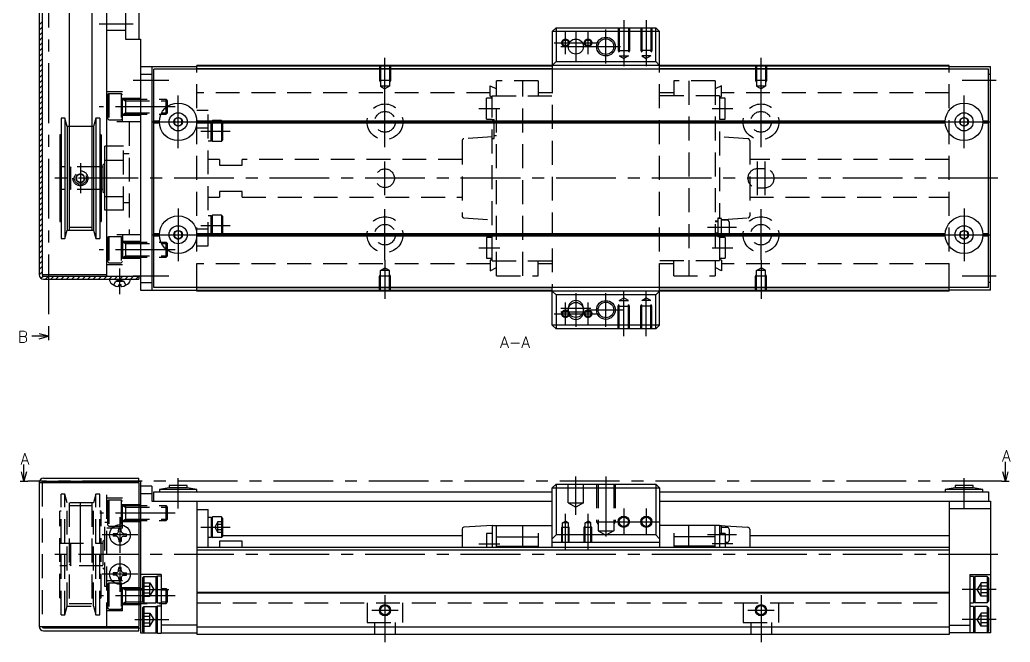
# Model space of a CAD drawing. Extents: x -2 to 451, y -8 to 279.
# Drawn here: x 187.6 to 451, y 8 to 173.4 of the extents above; entities that cross this region are included whole.
import ezdxf

# ---------------------------------------------------------------- set-up
doc = ezdxf.new("R2010")
doc.units = 0
doc.header["$LTSCALE"] = 0.5
doc.linetypes.add('CENTER', pattern=[50.8, 31.75, -6.35, 6.35, -6.35])
doc.linetypes.add('DASHED', pattern=[19.05, 12.7, -6.35])
for name, color, linetype in [('MSM_CENTER', 1, 'CENTER'), ('MSM_CONTINUOUS', 7, 'CONTINUOUS'), ('MSM_DASHED', 4, 'DASHED'), ('MSM_NARROW', 5, 'CONTINUOUS'), ('MSM_PART_NUMBER', 7, 'CONTINUOUS')]:
    doc.layers.add(name, color=color, linetype=linetype)
doc.styles.get("Standard").update_dxf_attribs({"font": 'txt.shx', "height": 3, "bigfont": 'bigfont.shx'})

msp = doc.modelspace()

# ---------------------------------------------------------------- linework, layer by layer
at = {"layer": 'MSM_CENTER'}
for p, q in [((195.26, 238.06), (195.26, 90.3)), ((217.76, 172.3), (208.76, 172.3)), ((348.26, 173.3), (348.26, 161.09)), ((354.26, 173.3), (354.26, 161.09)), ((332.76, 164.3), (332.76, 170.3)), ((335.51, 170.3), (335.51, 162.3)), ((338.76, 164.3), (338.76, 170.3)), ((343.51, 161.8), (343.51, 170.8)), ((329.76, 167.3), (341.76, 167.3)), ((331.51, 166.3), (348.01, 166.3)), ((284.76, 153.09), (284.76, 163.3)), ((384.76, 153.09), (384.76, 163.3)), ((227.26, 157.3), (217.76, 157.3)), ((447.26, 157.3), (438.26, 157.3)), ((229.76, 139.3), (229.76, 153.3)), ((284.76, 139.55), (284.76, 153.05)), ((384.76, 139.55), (384.76, 153.05)), ((438.76, 139.3), (438.76, 153.3)), ((228.96, 150.3), (208.76, 150.3)), ((309.76, 149.8), (315.26, 149.8)), ((371.76, 149.8), (377.26, 149.8)), ((222.76, 146.3), (236.76, 146.3)), ((278.01, 146.3), (291.51, 146.3)), ((378.01, 146.3), (391.51, 146.3)), ((431.76, 146.3), (445.76, 146.3)), ((235.76, 143.86), (243.56, 143.86)), ((203.76, 135.3), (203.76, 127.3)), ((284.76, 126.8), (284.76, 135.8)), ((383.76, 135.8), (383.76, 126.8)), ((385.76, 135.8), (385.76, 126.8)), ((447.76, 131.3), (196.26, 131.3)), ((229.76, 123.3), (229.76, 109.3)), ((284.76, 109.55), (284.76, 123.05)), ((384.76, 109.55), (384.76, 123.05)), ((438.76, 123.3), (438.76, 109.3)), ((235.76, 118.74), (243.56, 118.74)), ((222.76, 116.3), (236.76, 116.3)), ((278.01, 116.3), (291.51, 116.3)), ((378.26, 118.2), (370.56, 118.2)), ((378.01, 116.3), (391.51, 116.3)), ((431.76, 116.3), (445.76, 116.3)), ((228.96, 112.3), (208.76, 112.3)), ((309.76, 112.8), (315.26, 112.8)), ((371.76, 112.8), (377.26, 112.8)), ((284.76, 109.51), (284.76, 99.3)), ((384.76, 109.51), (384.76, 99.3)), ((214.26, 100.54), (214.26, 107.3)), ((227.26, 105.3), (217.76, 105.3)), ((447.26, 105.3), (438.26, 105.3)), ((335.51, 100.8), (335.51, 91.8)), ((343.51, 91.8), (343.51, 100.8)), ((348.26, 89.3), (348.26, 101.51)), ((354.26, 89.3), (354.26, 101.51)), ((332.76, 92.3), (332.76, 98.3)), ((338.76, 92.3), (338.76, 98.3)), ((329.76, 95.3), (341.76, 95.3)), ((331.51, 96.8), (339.51, 96.8)), ((331.51, 95.8), (339.51, 95.8)), ((339.01, 96.3), (348.01, 96.3)), ((448.76, 50.8), (189.76, 50.8)), ((229.76, 43.5), (229.76, 51.6)), ((335.51, 41.85), (335.51, 52)), ((343.51, 52), (343.51, 34.41)), ((438.76, 43.5), (438.76, 51.6)), ((203.76, 29.3), (203.76, 47.05)), ((228.96, 42.3), (208.96, 42.3)), ((332.76, 32.5), (332.76, 42.15)), ((338.76, 32.5), (338.76, 42.15)), ((348.26, 43.5), (348.26, 36.5)), ((354.26, 43.5), (354.26, 36.5)), ((214.26, 41.25), (214.26, 31.75)), ((344.76, 40), (357.76, 40)), ((235.76, 38.55), (243.56, 38.55)), ((219.01, 36.5), (209.51, 36.5)), ((378.26, 36.5), (370.56, 36.5)), ((309.76, 34.1), (315.26, 34.1)), ((377.26, 34.1), (371.76, 34.1)), ((447.76, 31.3), (196.26, 31.3)), ((214.26, 30.85), (214.26, 21.35)), ((219.01, 26.1), (209.51, 26.1)), ((218.26, 22), (227.26, 22)), ((447.26, 22), (438.26, 22)), ((228.96, 20.3), (208.96, 20.3)), ((284.76, 20.5), (284.76, 8)), ((384.76, 20.5), (384.76, 8)), ((281.26, 16.5), (288.26, 16.5)), ((381.26, 16.5), (388.26, 16.5)), ((218.26, 14), (227.26, 14)), ((447.26, 14), (438.26, 14))]:
    msp.add_line(p, q, dxfattribs=at)
at = {"layer": 'MSM_CONTINUOUS'}
for p, q in [((192.76, 231.9), (192.76, 105.7)), ((193.56, 231.9), (193.56, 105.7)), ((210.76, 105.3), (210.76, 232.3)), ((215.76, 227.3), (215.76, 168.3)), ((200.76, 216.05), (200.76, 117.55)), ((206.76, 216.05), (206.76, 117.55)), ((219.26, 181.8), (219.26, 168.3)), ((330.26, 171.3), (329.26, 170.3)), ((330.26, 171.3), (356.76, 171.3)), ((330.26, 171.3), (330.26, 162.3)), ((357.76, 170.3), (356.76, 171.3)), ((356.76, 162.3), (356.76, 171.3)), ((357.76, 170.3), (329.26, 170.3)), ((329.26, 170.3), (329.26, 160.3)), ((357.76, 160.3), (357.76, 170.3)), ((215.76, 168.3), (219.76, 168.3)), ((219.76, 168.3), (219.76, 101.6)), ((219.76, 161), (234.76, 161)), ((222.76, 161), (222.76, 101.6)), ((434.76, 161.3), (234.76, 161.3)), ((234.76, 160.3), (234.76, 161.3)), ((329.26, 161.1), (234.76, 161.1)), ((330.26, 162.3), (329.26, 161.3)), ((330.26, 162.3), (356.76, 162.3)), ((357.76, 161.3), (356.76, 162.3)), ((434.76, 161.1), (357.76, 161.1)), ((434.76, 160.3), (434.76, 161.3)), ((434.76, 161), (445.76, 161)), ((445.76, 101.6), (445.76, 161)), ((219.76, 159), (222.76, 159)), ((445.26, 160.3), (223.26, 160.3)), ((223.26, 102.3), (223.26, 160.3)), ((329.26, 160.4), (234.76, 160.4)), ((434.76, 160.4), (357.76, 160.4)), ((445.26, 102.3), (445.26, 160.3)), ((445.26, 159), (445.76, 159)), ((198.62, 147.3), (198.62, 115.3)), ((199.66, 147.3), (198.62, 147.3)), ((199.66, 147.3), (199.66, 115.3)), ((200.26, 145.05), (199.66, 147.3)), ((200.26, 145.05), (200.26, 117.55)), ((200.76, 145.05), (200.26, 145.05)), ((207.26, 145.05), (206.76, 145.05)), ((207.86, 147.3), (207.26, 145.05)), ((207.26, 145.05), (207.26, 117.55)), ((207.86, 147.3), (207.86, 115.3)), ((208.9, 147.3), (207.86, 147.3)), ((208.9, 147.3), (208.9, 115.3)), ((223.26, 146.6), (224.77, 146.6)), ((223.26, 146.3), (224.76, 146.3)), ((223.26, 146), (224.77, 146)), ((229.76, 147.45), (228.76, 146.88)), ((228.76, 146.88), (228.76, 145.72)), ((228.76, 145.72), (229.76, 145.15)), ((230.76, 146.88), (229.76, 147.45)), ((229.76, 145.15), (230.76, 145.72)), ((230.76, 145.72), (230.76, 146.88)), ((234.75, 146.6), (433.77, 146.6)), ((234.75, 146), (433.77, 146)), ((234.76, 146.3), (433.76, 146.3)), ((438.76, 147.45), (437.76, 146.88)), ((437.76, 146.88), (437.76, 145.72)), ((437.76, 145.72), (438.76, 145.15)), ((439.76, 146.88), (438.76, 147.45)), ((438.76, 145.15), (439.76, 145.72)), ((439.76, 145.72), (439.76, 146.88)), ((443.75, 146.6), (445.26, 146.6)), ((443.75, 146), (445.26, 146)), ((443.76, 146.3), (445.26, 146.3)), ((198.26, 142.8), (198.26, 119.8)), ((198.62, 142.8), (198.26, 142.8)), ((209.26, 142.8), (208.9, 142.8)), ((209.26, 142.8), (209.26, 119.8)), ((210.26, 122.8), (210.26, 139.8)), ((210.76, 139.8), (210.26, 139.8)), ((210.26, 135.3), (209.76, 134.8)), ((209.76, 134.8), (209.76, 127.8)), ((210.26, 136.12), (210.76, 136.12)), ((209.26, 134.3), (209.76, 134.3)), ((209.76, 128.3), (209.26, 128.3)), ((209.76, 127.8), (210.26, 127.3)), ((210.26, 126.48), (210.76, 126.48)), ((210.76, 122.8), (210.26, 122.8)), ((198.26, 119.8), (198.62, 119.8)), ((208.9, 119.8), (209.26, 119.8)), ((199.66, 115.3), (200.26, 117.55)), ((200.26, 117.55), (207.26, 117.55)), ((207.26, 117.55), (207.86, 115.3)), ((223.26, 116.6), (224.77, 116.6)), ((223.26, 116.3), (224.76, 116.3)), ((223.26, 116), (224.77, 116)), ((229.76, 117.45), (228.76, 116.88)), ((228.76, 116.88), (228.76, 115.72)), ((230.76, 116.88), (229.76, 117.45)), ((230.76, 115.72), (230.76, 116.88)), ((234.75, 116.6), (433.77, 116.6)), ((234.75, 116), (433.77, 116)), ((234.76, 116.3), (433.76, 116.3)), ((438.76, 117.45), (437.76, 116.88)), ((437.76, 116.88), (437.76, 115.72)), ((439.76, 116.88), (438.76, 117.45)), ((439.76, 115.72), (439.76, 116.88)), ((443.75, 116.6), (445.26, 116.6)), ((443.75, 116), (445.26, 116)), ((443.76, 116.3), (445.26, 116.3)), ((198.62, 115.3), (199.66, 115.3)), ((207.86, 115.3), (208.9, 115.3)), ((228.76, 115.72), (229.76, 115.15)), ((229.76, 115.15), (230.76, 115.72)), ((437.76, 115.72), (438.76, 115.15)), ((438.76, 115.15), (439.76, 115.72)), ((193.56, 105.7), (210.76, 105.7)), ((193.96, 105.3), (219.76, 105.3)), ((193.96, 104.5), (219.26, 104.5)), ((211.55, 104.1), (211.51, 104.5)), ((213.93, 102.62), (213.95, 103)), ((214.58, 103), (213.95, 103)), ((214.59, 102.62), (214.58, 103)), ((216.98, 104.1), (217.01, 104.5)), ((219.26, 105.3), (219.26, 104.5)), ((219.76, 103.6), (222.76, 103.6)), ((445.76, 103.6), (445.26, 103.6)), ((219.76, 101.6), (234.76, 101.6)), ((445.26, 102.3), (223.26, 102.3)), ((234.76, 101.3), (234.76, 102.3)), ((329.26, 102.2), (234.76, 102.2)), ((329.26, 101.5), (234.76, 101.5)), ((434.76, 101.3), (234.76, 101.3)), ((329.26, 92.3), (329.26, 102.3)), ((329.26, 101.3), (330.26, 100.3)), ((356.76, 100.3), (330.26, 100.3)), ((330.26, 100.3), (330.26, 91.3)), ((356.76, 100.3), (357.76, 101.3)), ((356.76, 91.3), (356.76, 100.3)), ((357.76, 92.3), (357.76, 102.3)), ((434.76, 102.2), (357.76, 102.2)), ((434.76, 101.5), (357.76, 101.5)), ((434.76, 101.3), (434.76, 102.3)), ((445.76, 101.6), (434.76, 101.6)), ((333.51, 96.8), (333.51, 95.8)), ((337.51, 95.8), (337.51, 96.8)), ((329.26, 92.3), (330.26, 91.3)), ((357.76, 92.3), (329.26, 92.3)), ((356.76, 91.3), (357.76, 92.3)), ((195.26, 90.3), (195.26, 88.3)), ((356.76, 91.3), (330.26, 91.3)), ((449.76, 50.8), (449.76, 55.95)), ((188.76, 50.8), (188.09, 53.3)), ((188.76, 50.8), (188.76, 55.24)), ((189.43, 53.3), (188.76, 50.8)), ((449.76, 50.8), (449.09, 53.3)), ((450.43, 53.3), (449.76, 50.8)), ((187.76, 50.8), (189.76, 50.8)), ((192.76, 50.4), (219.26, 50.4)), ((192.76, 50.4), (192.76, 12.2)), ((193.96, 51.6), (219.26, 51.6)), ((193.96, 50.8), (219.76, 50.8)), ((210.76, 50.4), (210.76, 50.8)), ((219.26, 50.8), (219.26, 51.6)), ((219.26, 50.4), (219.26, 12.2)), ((219.76, 50.8), (219.76, 10.5)), ((448.76, 50.8), (450.76, 50.8)), ((222.76, 49.5), (219.76, 49.5)), ((219.76, 47.5), (222.76, 47.5)), ((222.76, 49.5), (222.76, 45.5)), ((223.26, 45.5), (223.26, 48)), ((223.26, 48), (329.26, 48)), ((227.36, 49), (224.76, 48.6)), ((234.76, 48.6), (224.76, 48.6)), ((224.76, 48.6), (224.76, 48)), ((232.16, 49.6), (227.36, 49.6)), ((227.36, 49.6), (227.36, 49)), ((232.16, 49), (227.36, 49)), ((232.16, 49), (232.16, 49.6)), ((234.76, 48.6), (232.16, 49)), ((234.76, 48), (234.76, 48.6)), ((330.26, 50), (329.26, 49)), ((329.26, 33.2), (329.26, 49)), ((329.26, 49), (357.76, 49)), ((330.26, 50), (356.76, 50)), ((330.26, 50), (330.26, 36.5)), ((357.76, 49), (356.76, 50)), ((356.76, 50), (356.76, 36.5)), ((357.76, 49), (357.76, 33.2)), ((357.76, 48), (445.26, 48)), ((436.36, 49), (433.76, 48.6)), ((443.76, 48.6), (433.76, 48.6)), ((433.76, 48.6), (433.76, 48)), ((441.16, 49.6), (436.36, 49.6)), ((436.36, 49.6), (436.36, 49)), ((441.16, 49), (436.36, 49)), ((441.16, 49), (441.16, 49.6)), ((443.76, 48.6), (441.16, 49)), ((443.76, 48), (443.76, 48.6)), ((445.26, 48), (445.26, 45.5)), ((222.76, 45.5), (329.26, 45.5)), ((234.76, 45.5), (234.76, 10)), ((357.76, 45.5), (445.76, 45.5)), ((434.76, 45.5), (434.76, 10)), ((445.76, 45.5), (445.76, 10.5)), ((234.76, 43.3), (237.76, 43.3)), ((237.76, 33.2), (237.76, 43.3)), ((434.76, 43.5), (445.76, 43.5)), ((238.56, 41.15), (237.76, 41.15)), ((238.56, 41), (238.86, 41.3)), ((238.56, 41.15), (238.56, 35.95)), ((238.86, 35.8), (238.86, 41.3)), ((241.26, 41.3), (238.86, 41.3)), ((241.26, 41.3), (241.26, 35.8)), ((241.56, 41), (241.26, 41.3)), ((241.56, 41), (241.56, 36.1)), ((213.34, 36.83), (213.74, 37.02)), ((213.93, 37.42), (213.74, 37.02)), ((213.93, 37.42), (213.95, 38.27)), ((214.59, 37.42), (214.58, 38.27)), ((214.59, 37.42), (214.78, 37.02)), ((215.19, 36.83), (214.78, 37.02)), ((305.26, 38.03), (305.26, 33.2)), ((313.26, 39), (305.73, 38.53)), ((313.26, 39), (313.26, 33.2)), ((313.26, 39), (329.26, 39)), ((314.46, 33.2), (314.46, 39)), ((321.46, 33.2), (321.46, 39)), ((325.46, 37), (325.46, 33.2)), ((373.76, 39), (357.76, 39)), ((361.56, 37), (361.56, 33.2)), ((365.56, 33.2), (365.56, 39)), ((372.56, 33.2), (372.56, 39)), ((373.76, 39), (373.76, 33.2)), ((373.76, 39), (381.29, 38.53)), ((374.26, 38.9), (373.76, 38.9)), ((374.26, 36.85), (374.26, 38.9)), ((375.76, 38.5), (374.26, 38.5)), ((376.26, 38), (376.26, 35)), ((381.76, 38.03), (381.76, 33.2)), ((213.34, 36.83), (212.49, 36.82)), ((213.34, 36.17), (212.49, 36.18)), ((213.34, 36.17), (213.74, 35.98)), ((213.93, 35.58), (213.74, 35.98)), ((213.93, 35.58), (213.95, 34.73)), ((214.59, 35.58), (214.58, 34.73)), ((214.59, 35.58), (214.78, 35.98)), ((215.19, 36.17), (214.78, 35.98)), ((215.19, 36.83), (216.03, 36.82)), ((215.19, 36.17), (216.03, 36.18)), ((237.76, 35.95), (238.56, 35.95)), ((238.56, 36.1), (238.86, 35.8)), ((241.26, 35.8), (238.86, 35.8)), ((246.76, 34.87), (240.76, 34.87)), ((240.76, 34.87), (240.76, 33.2)), ((241.26, 35.8), (241.56, 36.1)), ((305.26, 36.3), (241.56, 36.3)), ((246.76, 33.2), (246.76, 34.87)), ((311.76, 36.85), (311.76, 33.2)), ((313.26, 36.85), (311.76, 36.85)), ((314.46, 36), (325.46, 36)), ((329.26, 35.5), (330.26, 36.5)), ((357.76, 34.5), (329.26, 34.5)), ((356.76, 36.5), (330.26, 36.5)), ((356.76, 36.5), (357.76, 35.5)), ((372.56, 36), (361.56, 36)), ((375.26, 36.85), (373.76, 36.85)), ((375.26, 36.85), (375.26, 33.2)), ((375.76, 34.5), (375.26, 34.5)), ((434.76, 36.3), (381.76, 36.3)), ((434.76, 33.2), (234.76, 33.2)), ((434.76, 32.5), (234.76, 32.5)), ((314.46, 33.5), (325.46, 33.5)), ((372.56, 33.5), (361.56, 33.5)), ((213.34, 26.43), (212.49, 26.42)), ((213.34, 26.43), (213.74, 26.62)), ((213.93, 27.02), (213.74, 26.62)), ((213.93, 27.02), (213.95, 27.87)), ((214.59, 27.02), (214.58, 27.87)), ((214.59, 27.02), (214.78, 26.62)), ((215.19, 26.43), (214.78, 26.62)), ((215.19, 26.43), (216.03, 26.42)), ((213.34, 25.77), (212.49, 25.78)), ((213.34, 25.77), (213.74, 25.58)), ((213.93, 25.18), (213.74, 25.58)), ((213.93, 25.18), (213.95, 24.33)), ((214.59, 25.18), (214.58, 24.33)), ((214.59, 25.18), (214.78, 25.58)), ((215.19, 25.77), (214.78, 25.58)), ((215.19, 25.77), (216.03, 25.78)), ((225.26, 26), (219.76, 26)), ((220.26, 25.1), (220.66, 25.5)), ((220.26, 25.1), (220.26, 18.9)), ((220.66, 25.5), (220.66, 18.5)), ((220.66, 25.5), (223.86, 25.5)), ((223.86, 25.5), (223.86, 18.5)), ((224.26, 25.1), (223.86, 25.5)), ((224.26, 18.35), (224.26, 25.65)), ((224.26, 25.65), (225.26, 25.65)), ((225.26, 26), (225.26, 10.35)), ((440.26, 26), (440.26, 10.5)), ((440.26, 26), (445.76, 26)), ((441.26, 25.5), (440.26, 25.5)), ((441.26, 25.1), (441.66, 25.5)), ((441.26, 25.5), (441.26, 18.5)), ((441.66, 25.5), (441.66, 18.5)), ((444.86, 25.5), (441.66, 25.5)), ((445.26, 25.1), (444.86, 25.5)), ((444.86, 25.5), (444.86, 18.5)), ((445.26, 25.1), (445.26, 18.9)), ((434.76, 21.2), (234.76, 21.2)), ((220.66, 18.5), (220.26, 18.9)), ((220.66, 18.5), (223.86, 18.5)), ((223.86, 18.5), (224.26, 18.9)), ((434.76, 21), (234.76, 21)), ((440.26, 18.5), (441.26, 18.5)), ((441.66, 18.5), (441.26, 18.9)), ((444.86, 18.5), (441.66, 18.5)), ((444.86, 18.5), (445.26, 18.9)), ((220.26, 17.1), (220.66, 17.5)), ((220.26, 17.1), (220.26, 10.9)), ((220.66, 17.5), (220.66, 10.5)), ((220.66, 17.5), (223.86, 17.5)), ((223.86, 17.5), (223.86, 10.5)), ((224.26, 17.1), (223.86, 17.5)), ((225.26, 18.35), (224.26, 18.35)), ((224.26, 10.35), (224.26, 17.65)), ((224.26, 17.65), (225.26, 17.65)), ((441.26, 17.5), (440.26, 17.5)), ((441.26, 17.5), (441.26, 10.5)), ((441.26, 17.1), (441.66, 17.5)), ((441.66, 17.5), (441.66, 10.5)), ((444.86, 17.5), (441.66, 17.5)), ((444.86, 17.5), (444.86, 10.5)), ((445.26, 17.1), (444.86, 17.5)), ((445.26, 17.1), (445.26, 10.9)), ((192.76, 12.2), (219.26, 12.2)), ((193.96, 11.8), (219.76, 11.8)), ((193.96, 11), (219.26, 11)), ((210.76, 11.8), (210.76, 12.2)), ((219.26, 11), (219.26, 11.8)), ((220.66, 10.5), (220.26, 10.9)), ((223.86, 10.5), (224.26, 10.9)), ((234.76, 12.5), (225.26, 12.5)), ((434.76, 12), (234.76, 12)), ((434.76, 12.5), (440.26, 12.5)), ((441.66, 10.5), (441.26, 10.9)), ((444.86, 10.5), (445.26, 10.9)), ((219.76, 10.5), (224.26, 10.5)), ((225.26, 10.35), (224.26, 10.35)), ((225.26, 10.5), (234.76, 10.5)), ((434.76, 10), (234.76, 10)), ((445.76, 10.5), (434.76, 10.5))]:
    msp.add_line(p, q, dxfattribs=at)
at = {"layer": 'MSM_CONTINUOUS', "extrusion": (0, 0, -1)}
for p, q in [((195.26, 89.3), (192.76, 89.97)), ((195.26, 89.3), (190.82, 89.3)), ((192.76, 88.63), (195.26, 89.3))]:
    msp.add_line(p, q, dxfattribs=at)
at = {"layer": 'MSM_CONTINUOUS'}
for centre, radius in [((335.51, 166.3), 2), ((343.51, 166.3), 2.07), ((229.76, 146.3), 5), ((438.76, 146.3), 5), ((229.76, 146.3), 2.4), ((438.76, 146.3), 2.4), ((229.76, 146.3), 1.15), ((438.76, 146.3), 1.15), ((229.76, 116.3), 5), ((438.76, 116.3), 5), ((229.76, 116.3), 2.4), ((438.76, 116.3), 2.4), ((229.76, 116.3), 1.15), ((438.76, 116.3), 1.15), ((335.51, 96.3), 2), ((343.51, 96.3), 2.07), ((348.26, 40), 1.23), ((354.26, 40), 1.23), ((214.26, 36.5), 2.75), ((214.26, 26.1), 2.75), ((284.76, 16.5), 1.23), ((384.76, 16.5), 1.23)]:
    msp.add_circle(centre, radius, dxfattribs=at)
for centre, radius, start, end in [((193.96, 105.7), 1.2, 180, 270), ((193.96, 105.7), 0.4, 180, 270), ((212.54, 104.18), 1, 185, 226.5733), ((214.26, 106), 3.5, 226.5733, 261.4604), ((214.26, 106), 3.5, 278.5396, 313.4267), ((215.98, 104.18), 1, 313.4267, 355), ((213.73, 102.82), 0.284, 272.9383, 315.8128), ((214.8, 102.82), 0.284, 224.1872, 267.0617), ((335.51, 96.8), 2, 0, 180), ((335.51, 95.8), 2, 180, 0), ((193.96, 50.4), 1.2, 90, 180), ((193.96, 50.4), 0.4, 90, 180), ((214.26, 36.5), 1.8, 79.8876, 100.1124), ((305.76, 38.03), 0.5, 93.5763, 180), ((375.76, 38), 0.5, 0, 90), ((381.26, 38.03), 0.5, 0, 86.4237), ((214.26, 36.5), 1.8, 169.8876, 190.1124), ((214.26, 36.5), 1.8, 259.8876, 280.1124), ((214.26, 36.5), 1.8, 349.8876, 10.1124), ((375.76, 35), 0.5, 270, 0), ((214.26, 26.1), 1.8, 169.8876, 190.1124), ((214.26, 26.1), 1.8, 79.8876, 100.1124), ((214.26, 26.1), 1.8, 349.8876, 10.1124), ((214.26, 26.1), 1.8, 259.8876, 280.1124), ((193.96, 12.2), 1.2, 180, 270), ((193.96, 12.2), 0.4, 180, 270)]:
    msp.add_arc(centre, radius, start, end, dxfattribs=at)
at = {"layer": 'MSM_DASHED'}
for p, q in [((346.76, 171.3), (346.76, 165.3)), ((347.03, 171.3), (347.03, 163.8)), ((349.49, 171.3), (349.49, 163.8)), ((349.76, 171.3), (349.76, 165.3)), ((352.76, 171.3), (352.76, 165.3)), ((353.03, 171.3), (353.03, 163.8)), ((355.49, 171.3), (355.49, 163.8)), ((355.76, 171.3), (355.76, 165.3)), ((210.76, 170.7), (215.76, 170.7)), ((346.76, 165.3), (349.76, 165.3)), ((346.76, 165.3), (347.03, 164.83)), ((347.03, 163.8), (348.26, 163.09)), ((347.03, 163.8), (349.49, 163.8)), ((349.49, 163.8), (348.26, 163.09)), ((349.76, 165.3), (349.49, 164.83)), ((355.76, 165.3), (352.76, 165.3)), ((352.76, 165.3), (353.03, 164.83)), ((353.03, 163.8), (354.26, 163.09)), ((355.49, 163.8), (353.03, 163.8)), ((355.49, 163.8), (354.26, 163.09)), ((355.76, 165.3), (355.49, 164.83)), ((283.26, 161.3), (283.26, 157.3)), ((283.53, 161.3), (283.53, 155.8)), ((285.99, 161.3), (285.99, 155.8)), ((286.26, 161.3), (286.26, 157.3)), ((383.26, 161.3), (383.26, 157.3)), ((383.53, 161.3), (383.53, 155.8)), ((385.99, 161.3), (385.99, 155.8)), ((386.26, 161.3), (386.26, 157.3)), ((234.76, 102.3), (234.76, 160.3)), ((329.26, 160.3), (329.26, 102.3)), ((357.76, 102.3), (357.76, 160.3)), ((434.76, 102.3), (434.76, 160.3)), ((286.26, 157.3), (283.26, 157.3)), ((283.26, 157.3), (283.53, 156.83)), ((283.53, 155.8), (284.76, 155.09)), ((285.99, 155.8), (283.53, 155.8)), ((285.99, 155.8), (284.76, 155.09)), ((286.26, 157.3), (285.99, 156.83)), ((312.76, 155.89), (314.46, 155.04)), ((312.76, 153.1), (312.76, 155.89)), ((314.46, 105.4), (314.46, 157.2)), ((325.46, 157.2), (314.46, 157.2)), ((321.46, 105.4), (321.46, 157.2)), ((325.46, 157.2), (325.46, 153.25)), ((372.56, 157.2), (361.56, 157.2)), ((361.56, 157.2), (361.56, 153.25)), ((365.56, 157.2), (365.56, 105.4)), ((372.56, 157.2), (372.56, 105.4)), ((374.26, 155.89), (372.56, 155.04)), ((374.26, 153.1), (374.26, 155.89)), ((383.26, 157.3), (383.53, 156.83)), ((386.26, 157.3), (383.26, 157.3)), ((385.99, 155.8), (383.53, 155.8)), ((383.53, 155.8), (384.76, 155.09)), ((385.99, 155.8), (384.76, 155.09)), ((386.26, 157.3), (385.99, 156.83)), ((214.96, 154.3), (210.76, 154.3)), ((210.96, 153.4), (211.36, 153.8)), ((210.96, 153.4), (210.96, 147.2)), ((211.36, 153.8), (211.36, 146.8)), ((211.36, 153.8), (214.56, 153.8)), ((214.56, 153.8), (214.56, 146.8)), ((214.96, 153.4), (214.56, 153.8)), ((214.96, 146.3), (214.96, 154.3)), ((312.76, 154.05), (234.76, 154.05)), ((313.26, 152.8), (312.76, 153.1)), ((313.26, 153.25), (329.26, 153.25)), ((313.26, 109.35), (313.26, 153.25)), ((329.26, 154.05), (325.46, 154.05)), ((361.56, 154.05), (357.76, 154.05)), ((373.76, 153.25), (357.76, 153.25)), ((373.76, 153.25), (373.76, 120.6)), ((373.76, 152.8), (374.26, 153.1)), ((434.76, 154.05), (374.26, 154.05)), ((214.96, 152.55), (219.76, 152.55)), ((215.06, 152.33), (215.76, 151.92)), ((215.16, 152.3), (226.58, 152.3)), ((215.76, 152.3), (215.76, 148.3)), ((215.76, 151.92), (226.96, 151.92)), ((226.58, 148.3), (226.58, 152.3)), ((226.96, 151.92), (226.58, 152.3)), ((226.96, 148.68), (226.96, 151.92)), ((311.76, 147.05), (311.76, 152.55)), ((313.26, 152.55), (311.76, 152.55)), ((375.26, 152.55), (373.76, 152.55)), ((375.26, 147.05), (375.26, 152.55)), ((214.96, 148.05), (219.76, 148.05)), ((215.06, 148.27), (215.76, 148.68)), ((215.16, 148.3), (226.58, 148.3)), ((215.76, 148.68), (226.96, 148.68)), ((226.58, 148.3), (226.96, 148.68)), ((237.76, 149.3), (234.76, 149.3)), ((237.76, 113.3), (237.76, 149.3)), ((206.76, 145.05), (200.76, 145.05)), ((219.76, 146.3), (210.76, 146.3)), ((211.36, 146.8), (210.96, 147.2)), ((211.36, 146.8), (214.56, 146.8)), ((214.56, 146.8), (214.96, 147.2)), ((216.76, 146.3), (216.76, 116.3)), ((238.56, 146.46), (237.76, 146.46)), ((238.56, 146.31), (238.86, 146.61)), ((238.56, 141.26), (238.56, 146.46)), ((238.86, 141.11), (238.86, 146.61)), ((241.26, 146.61), (238.86, 146.61)), ((241.26, 146.61), (241.26, 141.11)), ((241.56, 146.31), (241.26, 146.61)), ((241.56, 146.31), (241.56, 141.41)), ((311.76, 147.05), (313.26, 147.05)), ((313.26, 146.9), (313.76, 146.9)), ((313.76, 141.9), (313.76, 146.9)), ((313.76, 146.1), (314.46, 146.1)), ((373.76, 147.05), (375.26, 147.05)), ((234.76, 144.72), (237.76, 144.72)), ((313.26, 142.3), (305.73, 141.79)), ((313.76, 142.7), (314.46, 142.7)), ((381.29, 141.79), (373.76, 142.3)), ((215.26, 139.8), (210.76, 139.8)), ((215.26, 122.8), (215.26, 139.8)), ((237.76, 141.26), (238.56, 141.26)), ((238.56, 141.41), (238.86, 141.11)), ((241.26, 141.11), (238.86, 141.11)), ((241.26, 141.11), (241.56, 141.41)), ((305.26, 141.29), (305.26, 121.31)), ((313.26, 141.9), (313.76, 141.9)), ((381.76, 141.29), (381.76, 121.31)), ((216.76, 137.8), (215.26, 137.8)), ((210.76, 136.12), (215.26, 136.12)), ((240.76, 136.3), (237.76, 136.3)), ((240.76, 136.3), (240.76, 134.8)), ((240.76, 134.8), (246.76, 134.8)), ((305.26, 136.3), (246.76, 136.3)), ((246.76, 134.8), (246.76, 136.3)), ((434.76, 136.3), (381.76, 136.3)), ((209.26, 134.3), (198.26, 134.3)), ((201.26, 134.3), (200.76, 133.8)), ((201.26, 128.3), (201.26, 134.3)), ((203.76, 132.45), (202.76, 131.88)), ((202.76, 131.88), (202.76, 130.72)), ((204.76, 131.88), (203.76, 132.45)), ((204.76, 130.72), (204.76, 131.88)), ((385.76, 133.8), (383.76, 133.8)), ((202.76, 130.72), (203.76, 130.15)), ((203.76, 130.15), (204.76, 130.72)), ((209.26, 128.3), (198.26, 128.3)), ((200.76, 128.8), (201.26, 128.3)), ((210.76, 126.48), (215.26, 126.48)), ((246.76, 127.8), (240.76, 127.8)), ((240.76, 127.8), (240.76, 126.3)), ((246.76, 126.3), (246.76, 127.8)), ((383.76, 128.8), (385.76, 128.8)), ((216.76, 124.8), (215.26, 124.8)), ((237.76, 126.3), (240.76, 126.3)), ((246.76, 126.3), (305.26, 126.3)), ((381.76, 126.3), (434.76, 126.3)), ((215.26, 122.8), (210.76, 122.8)), ((238.56, 121.34), (237.76, 121.34)), ((238.56, 121.19), (238.86, 121.49)), ((238.56, 116.14), (238.56, 121.34)), ((241.26, 121.49), (238.86, 121.49)), ((238.86, 115.99), (238.86, 121.49)), ((241.56, 121.19), (241.26, 121.49)), ((241.26, 121.49), (241.26, 115.99)), ((241.56, 121.19), (241.56, 116.29)), ((305.73, 120.81), (313.26, 120.3)), ((373.26, 119.9), (372.56, 119.9)), ((373.26, 119.7), (372.56, 119.7)), ((373.26, 120.7), (373.26, 115.7)), ((373.76, 120.7), (373.26, 120.7)), ((374.26, 120.6), (373.26, 120.6)), ((374.26, 115.8), (374.26, 120.6)), ((374.26, 120.31), (374.76, 120.31)), ((375.76, 120.2), (374.26, 120.2)), ((374.76, 120.31), (381.3, 120.81)), ((376.26, 119.7), (376.26, 116.7)), ((200.76, 118.31), (206.76, 118.31)), ((219.76, 116.3), (210.76, 116.3)), ((214.96, 116.3), (214.96, 108.3)), ((234.76, 117.88), (237.76, 117.88)), ((237.76, 116.14), (238.56, 116.14)), ((238.56, 116.29), (238.86, 115.99)), ((241.26, 115.99), (238.86, 115.99)), ((241.26, 115.99), (241.56, 116.29)), ((373.26, 116.7), (372.56, 116.7)), ((373.26, 116.5), (372.56, 116.5)), ((375.76, 116.2), (374.26, 116.2)), ((210.96, 115.4), (211.36, 115.8)), ((210.96, 115.4), (210.96, 109.2)), ((211.36, 115.8), (211.36, 108.8)), ((211.36, 115.8), (214.56, 115.8)), ((214.56, 115.8), (214.56, 108.8)), ((214.96, 115.4), (214.56, 115.8)), ((214.96, 114.55), (219.76, 114.55)), ((215.06, 114.33), (215.76, 113.92)), ((215.16, 114.3), (226.58, 114.3)), ((215.76, 114.3), (215.76, 110.3)), ((215.76, 113.92), (226.96, 113.92)), ((226.58, 110.3), (226.58, 114.3)), ((226.96, 113.92), (226.58, 114.3)), ((226.96, 110.68), (226.96, 113.92)), ((234.76, 113.3), (237.76, 113.3)), ((311.76, 115.55), (311.76, 110.05)), ((313.26, 115.55), (311.76, 115.55)), ((373.26, 115.8), (374.26, 115.8)), ((373.76, 115.7), (373.26, 115.7)), ((373.76, 115.8), (373.76, 109.35)), ((375.26, 115.55), (373.76, 115.55)), ((375.26, 115.55), (375.26, 110.05)), ((215.06, 110.27), (215.76, 110.68)), ((215.76, 110.68), (226.96, 110.68)), ((226.58, 110.3), (226.96, 110.68)), ((214.96, 108.3), (210.76, 108.3)), ((211.36, 108.8), (210.96, 109.2)), ((211.36, 108.8), (214.56, 108.8)), ((214.56, 108.8), (214.96, 109.2)), ((214.96, 110.05), (219.76, 110.05)), ((215.16, 110.3), (226.58, 110.3)), ((312.76, 108.55), (234.76, 108.55)), ((311.76, 110.05), (313.26, 110.05)), ((313.26, 109.8), (312.76, 109.5)), ((312.76, 109.5), (312.76, 106.71)), ((313.26, 109.35), (329.26, 109.35)), ((325.46, 105.4), (325.46, 109.35)), ((329.26, 108.55), (325.46, 108.55)), ((373.76, 109.35), (357.76, 109.35)), ((361.56, 108.55), (357.76, 108.55)), ((361.56, 105.4), (361.56, 109.35)), ((373.76, 110.05), (375.26, 110.05)), ((373.76, 109.8), (374.26, 109.5)), ((374.26, 109.5), (374.26, 106.71)), ((434.76, 108.55), (374.26, 108.55)), ((283.26, 105.3), (283.53, 105.77)), ((283.53, 106.8), (284.76, 107.51)), ((283.53, 101.3), (283.53, 106.8)), ((285.99, 106.8), (283.53, 106.8)), ((285.99, 106.8), (284.76, 107.51)), ((285.99, 101.3), (285.99, 106.8)), ((286.26, 105.3), (285.99, 105.77)), ((312.76, 106.71), (314.46, 107.56)), ((314.46, 105.4), (325.46, 105.4)), ((361.56, 105.4), (372.56, 105.4)), ((374.26, 106.71), (372.56, 107.56)), ((383.26, 105.3), (383.53, 105.77)), ((383.53, 106.8), (384.76, 107.51)), ((383.53, 101.3), (383.53, 106.8)), ((385.99, 106.8), (383.53, 106.8)), ((385.99, 106.8), (384.76, 107.51)), ((385.99, 101.3), (385.99, 106.8)), ((386.26, 105.3), (385.99, 105.77)), ((212.65, 102.89), (213.12, 103.83)), ((214.26, 104.43), (213.12, 103.83)), ((215.41, 103.83), (213.12, 103.83)), ((214.26, 104.43), (215.41, 103.83)), ((215.87, 102.89), (215.41, 103.83)), ((283.26, 101.3), (283.26, 105.3)), ((286.26, 105.3), (283.26, 105.3)), ((286.26, 101.3), (286.26, 105.3)), ((383.26, 101.3), (383.26, 105.3)), ((386.26, 105.3), (383.26, 105.3)), ((386.26, 101.3), (386.26, 105.3)), ((346.76, 97.3), (347.03, 97.77)), ((347.03, 98.8), (348.26, 99.51)), ((347.03, 91.3), (347.03, 98.8)), ((347.03, 98.8), (349.49, 98.8)), ((349.49, 98.8), (348.26, 99.51)), ((349.49, 91.3), (349.49, 98.8)), ((349.76, 97.3), (349.49, 97.77)), ((352.76, 97.3), (353.03, 97.77)), ((353.03, 98.8), (354.26, 99.51)), ((353.03, 91.3), (353.03, 98.8)), ((355.49, 98.8), (353.03, 98.8)), ((355.49, 98.8), (354.26, 99.51)), ((355.49, 91.3), (355.49, 98.8)), ((355.76, 97.3), (355.49, 97.77)), ((346.76, 91.3), (346.76, 97.3)), ((346.76, 97.3), (349.76, 97.3)), ((349.76, 91.3), (349.76, 97.3)), ((352.76, 91.3), (352.76, 97.3)), ((355.76, 97.3), (352.76, 97.3)), ((355.76, 91.3), (355.76, 97.3)), ((193.56, 50.4), (193.56, 12.2)), ((210.76, 12.2), (210.76, 50.4)), ((333.51, 45), (333.51, 50)), ((337.51, 45), (337.51, 50)), ((341.01, 50), (341.01, 40)), ((341.44, 50), (341.44, 37.6)), ((345.58, 50), (345.58, 37.6)), ((346.01, 50), (346.01, 40)), ((198.62, 15.3), (198.62, 47.3)), ((199.66, 47.3), (198.62, 47.3)), ((199.66, 15.3), (199.66, 47.3)), ((200.26, 45.05), (199.66, 47.3)), ((200.26, 17.55), (200.26, 45.05)), ((207.26, 45.05), (200.26, 45.05)), ((200.76, 45.05), (200.76, 17.55)), ((206.76, 45.05), (206.76, 17.55)), ((207.86, 47.3), (207.26, 45.05)), ((207.26, 17.55), (207.26, 45.05)), ((207.86, 15.3), (207.86, 47.3)), ((208.9, 47.3), (207.86, 47.3)), ((208.9, 15.3), (208.9, 47.3)), ((214.96, 46.3), (210.76, 46.3)), ((210.96, 45.4), (211.36, 45.8)), ((210.96, 45.4), (210.96, 39.2)), ((211.36, 45.8), (211.36, 38.8)), ((211.36, 45.8), (214.56, 45.8)), ((214.56, 45.8), (214.56, 38.8)), ((214.96, 45.4), (214.56, 45.8)), ((214.96, 38.3), (214.96, 46.3)), ((333.51, 45), (337.51, 45)), ((333.51, 45), (335.51, 43.85)), ((337.51, 45), (335.51, 43.85)), ((198.26, 19.8), (198.26, 42.8)), ((198.62, 42.8), (198.26, 42.8)), ((200.76, 44.29), (206.76, 44.29)), ((209.26, 42.8), (208.9, 42.8)), ((209.26, 19.8), (209.26, 42.8)), ((214.96, 44.55), (219.76, 44.55)), ((215.06, 44.33), (215.76, 43.92)), ((215.16, 44.3), (226.58, 44.3)), ((215.76, 44.3), (215.76, 40.3)), ((215.76, 43.92), (226.96, 43.92)), ((226.58, 40.3), (226.58, 44.3)), ((226.96, 43.92), (226.58, 44.3)), ((226.96, 40.68), (226.96, 43.92)), ((210.26, 22.8), (210.26, 39.8)), ((210.76, 39.8), (210.26, 39.8)), ((214.96, 40.05), (219.76, 40.05)), ((215.06, 40.27), (215.76, 40.68)), ((215.16, 40.3), (226.58, 40.3)), ((215.76, 40.68), (226.96, 40.68)), ((226.58, 40.3), (226.96, 40.68)), ((240.26, 39.8), (239.54, 38.55)), ((240.26, 39.99), (240.26, 37.11)), ((241.56, 39.99), (240.26, 39.99)), ((331.98, 39.7), (332.76, 40.15)), ((331.98, 34.5), (331.98, 39.7)), ((333.54, 39.7), (331.98, 39.7)), ((333.54, 39.7), (332.76, 40.15)), ((333.54, 34.5), (333.54, 39.7)), ((337.98, 39.7), (338.76, 40.15)), ((337.98, 34.5), (337.98, 39.7)), ((339.54, 39.7), (337.98, 39.7)), ((339.54, 39.7), (338.76, 40.15)), ((339.54, 34.5), (339.54, 39.7)), ((341.01, 40), (346.01, 40)), ((341.01, 40), (341.44, 39.25)), ((346.01, 40), (345.58, 39.25)), ((214.96, 38.3), (210.76, 38.3)), ((211.36, 38.8), (210.96, 39.2)), ((211.36, 38.8), (214.56, 38.8)), ((214.56, 38.8), (214.96, 39.2)), ((239.54, 38.55), (240.26, 37.3)), ((241.56, 39.27), (240.26, 39.27)), ((241.56, 37.83), (240.26, 37.83)), ((241.56, 37.11), (240.26, 37.11)), ((331.76, 38.5), (331.98, 38.87)), ((331.76, 34.5), (331.76, 38.5)), ((333.76, 38.5), (331.76, 38.5)), ((333.76, 38.5), (333.54, 38.87)), ((333.76, 34.5), (333.76, 38.5)), ((337.76, 38.5), (337.98, 38.87)), ((337.76, 34.5), (337.76, 38.5)), ((339.76, 38.5), (337.76, 38.5)), ((339.76, 38.5), (339.54, 38.87)), ((339.76, 34.5), (339.76, 38.5)), ((341.44, 37.6), (345.58, 37.6)), ((341.44, 37.6), (343.51, 36.41)), ((345.58, 37.6), (343.51, 36.41)), ((198.26, 34.3), (209.76, 34.3)), ((201.26, 34.3), (200.76, 33.8)), ((201.26, 28.3), (201.26, 34.3)), ((210.26, 35.3), (209.76, 34.8)), ((209.76, 34.8), (209.76, 27.8)), ((209.76, 28.3), (198.26, 28.3)), ((200.76, 28.8), (201.26, 28.3)), ((209.76, 27.8), (210.26, 27.3)), ((214.96, 24.3), (210.76, 24.3)), ((210.96, 23.4), (211.36, 23.8)), ((211.36, 23.8), (211.36, 16.8)), ((211.36, 23.8), (214.56, 23.8)), ((214.56, 23.8), (214.56, 16.8)), ((214.96, 23.4), (214.56, 23.8)), ((214.96, 16.3), (214.96, 24.3)), ((220.26, 23.73), (222.26, 23.73)), ((222.26, 23.73), (223.26, 22)), ((222.26, 20.27), (222.26, 23.73)), ((443.26, 23.73), (442.26, 22)), ((443.26, 20.27), (443.26, 23.73)), ((445.26, 23.73), (443.26, 23.73)), ((210.76, 22.8), (210.26, 22.8)), ((210.96, 23.4), (210.96, 17.2)), ((214.96, 22.55), (219.76, 22.55)), ((215.06, 22.33), (215.76, 21.92)), ((215.16, 22.3), (220.26, 22.3)), ((215.76, 22.3), (215.76, 18.3)), ((215.76, 21.92), (220.26, 21.92)), ((220.26, 22.87), (222.26, 22.87)), ((220.26, 21.13), (222.26, 21.13)), ((222.26, 20.27), (223.26, 22)), ((225.26, 22.3), (226.58, 22.3)), ((225.26, 21.92), (226.96, 21.92)), ((226.58, 18.3), (226.58, 22.3)), ((226.96, 21.92), (226.58, 22.3)), ((226.96, 18.68), (226.96, 21.92)), ((443.26, 20.27), (442.26, 22)), ((445.26, 22.87), (443.26, 22.87)), ((445.26, 21.13), (443.26, 21.13)), ((198.26, 19.8), (198.62, 19.8)), ((208.9, 19.8), (209.26, 19.8)), ((215.06, 18.27), (215.76, 18.68)), ((215.76, 18.68), (220.48, 18.68)), ((220.26, 20.27), (222.26, 20.27)), ((224.04, 18.68), (224.26, 18.68)), ((225.26, 18.68), (226.96, 18.68)), ((226.58, 18.3), (226.96, 18.68)), ((234.76, 18.5), (434.76, 18.5)), ((280.01, 18.5), (280.01, 13.2)), ((289.51, 13.2), (289.51, 18.5)), ((380.01, 18.5), (380.01, 13.2)), ((389.51, 13.2), (389.51, 18.5)), ((445.26, 20.27), (443.26, 20.27)), ((199.66, 15.3), (200.26, 17.55)), ((200.26, 17.55), (207.26, 17.55)), ((200.76, 18.31), (206.76, 18.31)), ((207.26, 17.55), (207.86, 15.3)), ((214.96, 16.3), (210.76, 16.3)), ((211.36, 16.8), (210.96, 17.2)), ((211.36, 16.8), (214.56, 16.8)), ((214.56, 16.8), (214.96, 17.2)), ((214.96, 18.05), (219.76, 18.05)), ((215.16, 18.3), (226.58, 18.3)), ((198.62, 15.3), (199.66, 15.3)), ((207.86, 15.3), (208.9, 15.3)), ((220.26, 15.73), (222.26, 15.73)), ((220.26, 14.87), (222.26, 14.87)), ((222.26, 15.73), (223.26, 14)), ((222.26, 12.27), (222.26, 15.73)), ((222.26, 12.27), (223.26, 14)), ((280.01, 13.2), (289.51, 13.2)), ((282.01, 13.2), (282.01, 10)), ((287.51, 13.2), (287.51, 10)), ((380.01, 13.2), (389.51, 13.2)), ((382.01, 13.2), (382.01, 10)), ((387.51, 13.2), (387.51, 10)), ((443.26, 15.73), (442.26, 14)), ((443.26, 12.27), (442.26, 14)), ((443.26, 12.27), (443.26, 15.73)), ((445.26, 15.73), (443.26, 15.73)), ((445.26, 14.87), (443.26, 14.87)), ((220.26, 13.13), (222.26, 13.13)), ((220.26, 12.27), (222.26, 12.27)), ((445.26, 13.13), (443.26, 13.13)), ((445.26, 12.27), (443.26, 12.27))]:
    msp.add_line(p, q, dxfattribs=at)
for centre, radius in [((332.76, 167.3), 1), ((332.76, 167.3), 0.783), ((338.76, 167.3), 1), ((338.76, 167.3), 0.783), ((284.76, 146.3), 4.75), ((384.76, 146.3), 4.75), ((284.76, 146.3), 2.75), ((384.76, 146.3), 2.75), ((203.76, 131.3), 2), ((203.76, 131.3), 1.62), ((203.76, 131.3), 1.15), ((284.76, 131.3), 2.5), ((284.76, 116.3), 4.75), ((284.76, 116.3), 2.75), ((384.76, 116.3), 4.75), ((384.76, 116.3), 2.75), ((332.76, 95.3), 1), ((332.76, 95.3), 0.783), ((338.76, 95.3), 1), ((338.76, 95.3), 0.783)]:
    msp.add_circle(centre, radius, dxfattribs=at)
for centre, radius, start, end in [((215.16, 152.5), 0.2, 180, 270), ((215.16, 148.1), 0.2, 90, 180), ((305.76, 141.29), 0.5, 93.8591, 180), ((381.26, 141.29), 0.5, 0, 86.1409), ((383.76, 131.3), 2.5, 90, 270), ((385.76, 131.3), 2.5, 270, 90), ((305.76, 121.31), 0.5, 180, 266.1409), ((381.26, 121.31), 0.5, 274.3825, 0), ((375.76, 119.7), 0.5, 0, 90), ((375.76, 116.7), 0.5, 270, 0), ((215.16, 114.5), 0.2, 180, 270), ((215.16, 110.1), 0.2, 90, 180), ((215.16, 44.5), 0.2, 180, 270), ((215.16, 40.1), 0.2, 90, 180), ((215.16, 22.5), 0.2, 180, 270), ((215.16, 18.1), 0.2, 90, 180)]:
    msp.add_arc(centre, radius, start, end, dxfattribs=at)
at = {"layer": 'MSM_NARROW'}
for p, q in [((192.76, 172.11), (193.56, 172.91)), ((192.76, 170.7), (193.56, 171.5)), ((192.76, 169.28), (193.56, 170.08)), ((192.76, 167.87), (193.56, 168.67)), ((192.76, 166.46), (193.56, 167.26)), ((192.76, 165.04), (193.56, 165.84)), ((192.76, 163.63), (193.56, 164.43)), ((192.76, 162.21), (193.56, 163.01)), ((192.76, 160.8), (193.56, 161.6)), ((192.76, 159.38), (193.56, 160.18)), ((192.76, 157.97), (193.56, 158.77)), ((192.76, 156.56), (193.56, 157.36)), ((192.76, 155.14), (193.56, 155.94)), ((192.76, 153.73), (193.56, 154.53)), ((192.76, 152.31), (193.56, 153.11)), ((192.76, 150.9), (193.56, 151.7)), ((192.76, 149.48), (193.56, 150.28)), ((192.76, 148.07), (193.56, 148.87)), ((192.76, 146.66), (193.56, 147.46)), ((192.76, 145.24), (193.56, 146.04)), ((192.76, 143.83), (193.56, 144.63)), ((192.76, 142.41), (193.56, 143.21)), ((192.76, 141), (193.56, 141.8)), ((192.76, 139.59), (193.56, 140.39)), ((192.76, 138.17), (193.56, 138.97)), ((192.76, 136.76), (193.56, 137.56)), ((192.76, 135.34), (193.56, 136.14)), ((192.76, 133.93), (193.56, 134.73)), ((192.76, 132.51), (193.56, 133.31)), ((192.76, 131.1), (193.56, 131.9)), ((192.76, 129.69), (193.56, 130.49)), ((192.76, 128.27), (193.56, 129.07)), ((192.76, 126.86), (193.56, 127.66)), ((192.76, 125.44), (193.56, 126.24)), ((192.76, 124.03), (193.56, 124.83)), ((192.76, 122.61), (193.56, 123.41)), ((192.76, 121.2), (193.56, 122)), ((192.76, 119.79), (193.56, 120.59)), ((192.76, 118.37), (193.56, 119.17)), ((192.76, 116.96), (193.56, 117.76)), ((192.76, 115.54), (193.56, 116.34)), ((192.76, 114.13), (193.56, 114.93)), ((192.76, 112.71), (193.56, 113.51)), ((192.76, 111.3), (193.56, 112.1)), ((192.76, 109.89), (193.56, 110.69)), ((192.76, 108.47), (193.56, 109.27)), ((192.76, 107.06), (193.56, 107.86)), ((192.76, 105.65), (193.56, 106.44)), ((193.26, 104.73), (193.85, 105.32)), ((194.45, 104.5), (195.25, 105.3)), ((195.86, 104.5), (196.66, 105.3)), ((197.27, 104.5), (198.07, 105.3)), ((198.69, 104.5), (199.49, 105.3)), ((200.1, 104.5), (200.9, 105.3)), ((201.52, 104.5), (202.32, 105.3)), ((202.93, 104.5), (203.73, 105.3)), ((204.35, 104.5), (205.15, 105.3)), ((205.76, 104.5), (206.56, 105.3)), ((207.17, 104.5), (207.97, 105.3)), ((208.59, 104.5), (209.39, 105.3)), ((210, 104.5), (210.8, 105.3)), ((211.42, 104.5), (212.22, 105.3)), ((212.83, 104.5), (213.63, 105.3)), ((214.24, 104.5), (215.04, 105.3)), ((215.66, 104.5), (216.46, 105.3)), ((217.07, 104.5), (217.87, 105.3)), ((218.49, 104.5), (219.26, 105.27))]:
    msp.add_line(p, q, dxfattribs=at)
for centre, radius in [((343.51, 166.3), 2.5), ((343.51, 96.3), 2.5), ((348.26, 40), 1.5), ((354.26, 40), 1.5), ((284.76, 16.5), 1.5), ((384.76, 16.5), 1.5)]:
    msp.add_circle(centre, radius, dxfattribs=at)

# ---------------------------------------------------------------- texts
at = {"layer": 'MSM_PART_NUMBER'}
for s, p in [('B', (187.14, 87.65)), ('A-A', (315.39, 86.22)), ('A', (187.85, 55.21)), ('A', (448.84, 55.99))]:
    msp.add_text(s, height=3, dxfattribs=at).set_placement(p)

doc.saveas('drawing.dxf')
